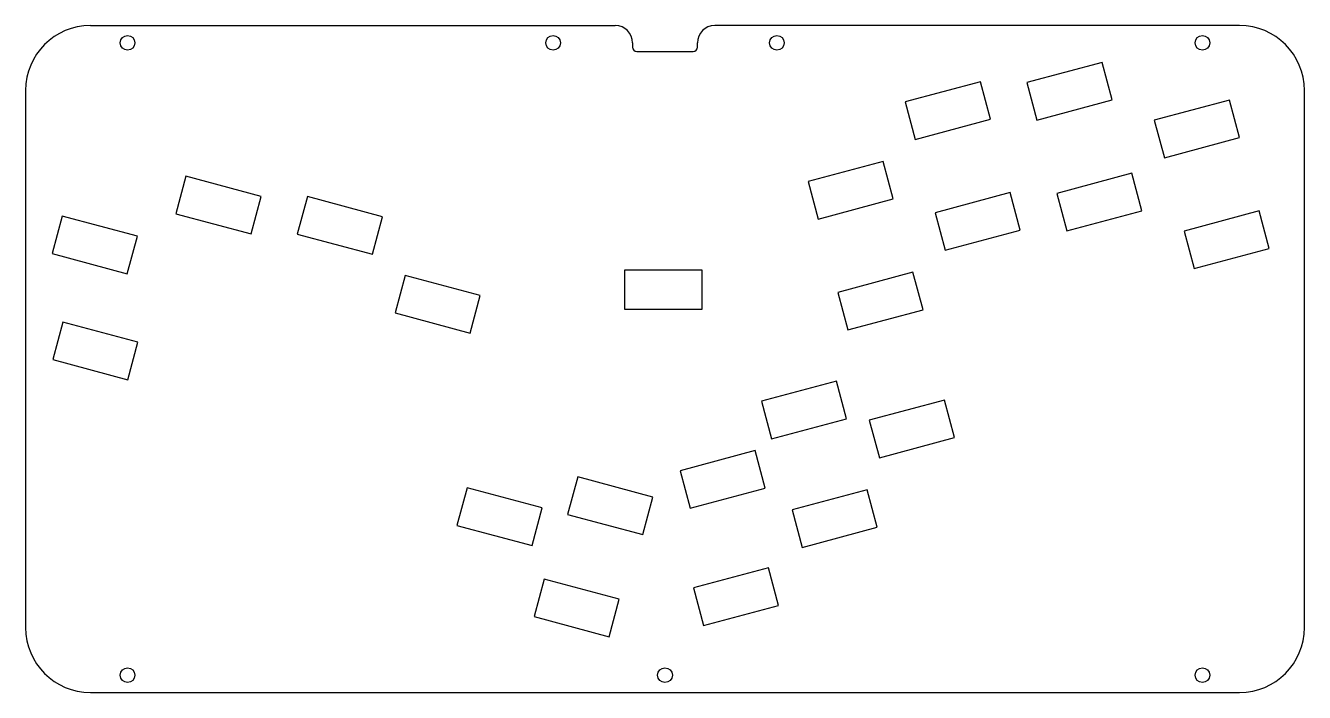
# Model space of a CAD drawing. Header units: inches. Extents: x 0 to 296, y 0 to 154.
import ezdxf

# ---------------------------------------------------------------- set-up
doc = ezdxf.new("R2010")
doc.units = ezdxf.units.IN
doc.header["$MEASUREMENT"] = 0

msp = doc.modelspace()

# ---------------------------------------------------------------- linework, layer by layer
at = {"color": 1}
for p, q in [((15, 154.4), (136.5, 154.4)), ((281, 154.4), (159.5, 154.4)), ((140.5, 150.4), (140.5, 149.4)), ((140.5, 149.4), (140.5, 149.4)), ((141.5, 148.4), (154.5, 148.4)), ((155.5, 149.4), (155.5, 150.4)), ((155.5, 149.4), (155.5, 149.4)), ((249.16, 145.86), (231.77, 141.2)), ((251.49, 137.17), (249.16, 145.86)), ((0, 139.4), (0, 15)), ((221, 141.39), (203.61, 136.74)), ((223.33, 132.7), (221, 141.39)), ((231.77, 141.2), (234.1, 132.51)), ((296, 15), (296, 139.4)), ((203.61, 136.74), (205.94, 128.04)), ((234.1, 132.51), (251.49, 137.17)), ((278.64, 137.16), (261.25, 132.5)), ((280.97, 128.46), (278.64, 137.16)), ((205.94, 128.04), (223.33, 132.7)), ((261.25, 132.5), (263.58, 123.8)), ((263.58, 123.8), (280.97, 128.46)), ((198.49, 122.94), (181.1, 118.28)), ((200.82, 114.25), (198.49, 122.94)), ((37.13, 119.5), (34.8, 110.81)), ((54.52, 114.84), (37.13, 119.5)), ((256.06, 120.19), (238.67, 115.53)), ((258.38, 111.5), (256.06, 120.19)), ((181.1, 118.28), (183.43, 109.59)), ((227.9, 115.73), (210.51, 111.07)), ((230.23, 107.03), (227.9, 115.73)), ((238.67, 115.53), (241, 106.84)), ((52.19, 106.15), (54.52, 114.84)), ((65.23, 114.8), (62.9, 106.1)), ((82.62, 110.14), (65.23, 114.8)), ((183.43, 109.59), (200.82, 114.25)), ((8.5, 110.3), (6.17, 101.6)), ((25.88, 105.64), (8.5, 110.3)), ((34.8, 110.81), (52.19, 106.15)), ((80.29, 101.44), (82.62, 110.14)), ((210.51, 111.07), (212.84, 102.37)), ((241, 106.84), (258.38, 111.5)), ((285.54, 111.49), (268.15, 106.83)), ((287.86, 102.79), (285.54, 111.49)), ((212.84, 102.37), (230.23, 107.03)), ((268.15, 106.83), (270.48, 98.14)), ((23.55, 96.94), (25.88, 105.64)), ((62.9, 106.1), (80.29, 101.44)), ((6.17, 101.6), (23.55, 96.94)), ((270.48, 98.14), (287.86, 102.79)), ((138.63, 97.77), (138.63, 88.77)), ((156.63, 97.77), (138.63, 97.77)), ((156.63, 88.77), (156.63, 97.77)), ((87.85, 96.56), (85.52, 87.86)), ((105.24, 91.9), (87.85, 96.56)), ((205.39, 97.28), (188, 92.62)), ((207.72, 88.58), (205.39, 97.28)), ((102.91, 83.2), (105.24, 91.9)), ((188, 92.62), (190.33, 83.92)), ((85.52, 87.86), (102.91, 83.2)), ((138.63, 88.77), (156.63, 88.77)), ((190.33, 83.92), (207.72, 88.58)), ((8.62, 85.75), (6.29, 77.06)), ((26, 81.1), (8.62, 85.75)), ((23.67, 72.4), (26, 81.1)), ((6.29, 77.06), (23.67, 72.4)), ((187.71, 72.06), (170.33, 67.4)), ((190.04, 63.37), (187.71, 72.06)), ((170.33, 67.4), (172.65, 58.71)), ((212.68, 67.69), (195.29, 63.03)), ((215.01, 59), (212.68, 67.69)), ((172.65, 58.71), (190.04, 63.37)), ((195.29, 63.03), (197.62, 54.34)), ((197.62, 54.34), (215.01, 59)), ((168.88, 55.98), (151.49, 51.32)), ((171.21, 47.29), (168.88, 55.98)), ((151.49, 51.32), (153.82, 42.63)), ((102.18, 47.37), (99.85, 38.67)), ((119.56, 42.71), (102.18, 47.37)), ((127.79, 49.89), (125.46, 41.2)), ((145.18, 45.23), (127.79, 49.89)), ((142.85, 36.54), (145.18, 45.23)), ((153.82, 42.63), (171.21, 47.29)), ((194.78, 46.94), (177.4, 42.28)), ((197.11, 38.24), (194.78, 46.94)), ((117.23, 34.01), (119.56, 42.71)), ((177.4, 42.28), (179.73, 33.59)), ((99.85, 38.67), (117.23, 34.01)), ((125.46, 41.2), (142.85, 36.54)), ((179.73, 33.59), (197.11, 38.24)), ((171.96, 28.84), (154.58, 24.18)), ((174.29, 20.15), (171.96, 28.84)), ((120.01, 26.26), (117.68, 17.57)), ((137.4, 21.6), (120.01, 26.26)), ((154.58, 24.18), (156.91, 15.49)), ((135.07, 12.91), (137.4, 21.6)), ((156.91, 15.49), (174.29, 20.15)), ((117.68, 17.57), (135.07, 12.91)), ((15, 0), (281, 0))]:
    msp.add_line(p, q, dxfattribs=at)
for centre in [(23.6, 150.4), (122.1, 150.4), (173.9, 150.4), (272.4, 150.4), (23.6, 4), (148, 4), (272.4, 4)]:
    msp.add_circle(centre, 1.7, dxfattribs=at)
for centre, radius, start, end in [((15, 139.4), 15, 90, 180), ((136.5, 150.4), 4, 0, 90), ((159.5, 150.4), 4, 90, 180), ((281, 139.4), 15, 0, 90), ((141.5, 149.4), 1, 180, 270), ((154.5, 149.4), 1, 270, 360), ((15, 15), 15, 180, 270), ((281, 15), 15, 270, 0)]:
    msp.add_arc(centre, radius, start, end, dxfattribs=at)

doc.saveas('drawing.dxf')
